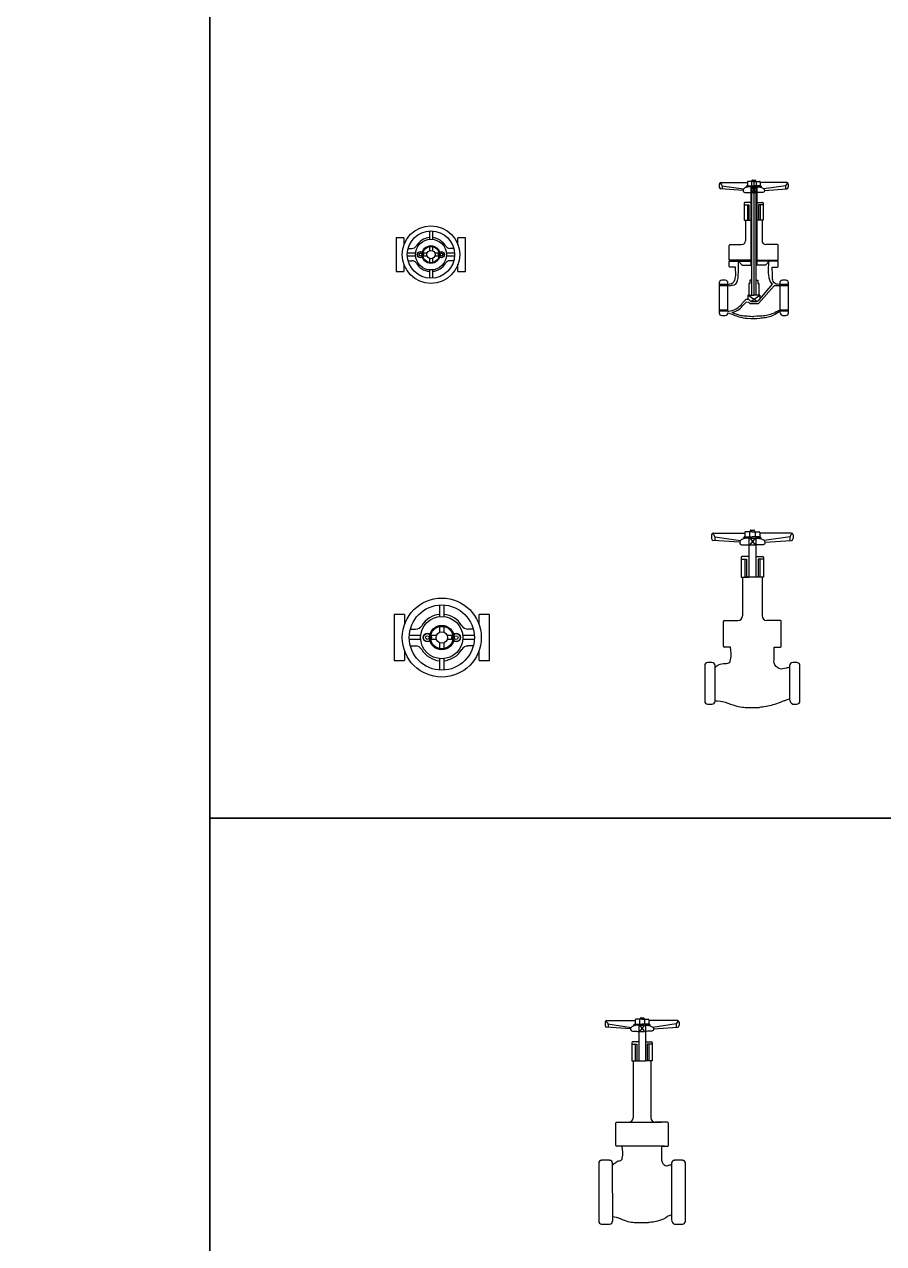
# Model space of a CAD drawing. Extents: x 101553 to 116917, y 3465 to 8824.
# Drawn here: x 114007 to 114999, y 6010 to 7417 of the extents above; entities that cross this region are included whole.
import ezdxf

# ---------------------------------------------------------------- set-up
doc = ezdxf.new("R2010")
doc.units = 0
doc.header["$LTSCALE"] = 200
doc.header["$MEASUREMENT"] = 0
doc.layers.get('0').update_dxf_attribs({"linetype": 'CONTINUOUS'})
doc.layers.add('shebai', color=1, linetype='CONTINUOUS')

# ---------------------------------------------------------------- blocks, each defined once
blk = doc.blocks.new('ZHANG3')
at = {"layer": 'shebai'}
for p, q in [((5037.9, 1271.6), (5037.9, 1262)), ((5041.4, 1271.6), (5041.4, 1262)), ((5008.4, 1263.7), (4999.7, 1263.7)), ((4999.7, 1263.7), (4999.7, 1224.9)), ((5008.4, 1263.7), (5008.4, 1255.4)), ((5037.9, 1253.5), (5037.9, 1248.8)), ((5041.4, 1253.5), (5041.4, 1248.8)), ((5079.7, 1263.7), (5070.9, 1263.7)), ((5070.9, 1255.4), (5070.9, 1263.7)), ((5079.7, 1224.9), (5079.7, 1263.7)), ((5022, 1246.1), (5012.4, 1246.1)), ((5022, 1242.5), (5012.4, 1242.5)), ((5013.6, 1251.4), (5017.8, 1251.4)), ((5035.2, 1246.1), (5030.5, 1246.1)), ((5035.2, 1242.5), (5030.5, 1242.5)), ((5037.9, 1239.9), (5037.9, 1235.1)), ((5041.4, 1239.9), (5041.4, 1235.1)), ((5048.9, 1246.1), (5044.1, 1246.1)), ((5048.9, 1242.5), (5044.1, 1242.5)), ((5066.9, 1246.1), (5057.3, 1246.1)), ((5066.9, 1242.5), (5057.3, 1242.5)), ((5065.7, 1251.4), (5061.6, 1251.4)), ((4999.7, 1224.9), (5008.4, 1224.9)), ((5008.4, 1233.2), (5008.4, 1224.9)), ((5013.6, 1237.2), (5017.8, 1237.2)), ((5037.9, 1226.6), (5037.9, 1217)), ((5041.4, 1226.6), (5041.4, 1217)), ((5065.7, 1237.2), (5061.6, 1237.2)), ((5070.9, 1224.9), (5070.9, 1233.2)), ((5070.9, 1224.9), (5079.7, 1224.9))]:
    blk.add_line(p, q, dxfattribs=at)
for centre, radius in [((5039.7, 1244.3), 33.2), ((5039.7, 1244.3), 27.3), ((5039.7, 1244.3), 17.8), ((5039.7, 1244.3), 10.3), ((5039.7, 1244.3), 9.38), ((5027.5, 1244.3), 3.58), ((5027.5, 1244.3), 3.28), ((5027.5, 1244.3), 1.54), ((5039.7, 1244.3), 4.79), ((5051.8, 1244.3), 3.58), ((5051.8, 1244.3), 3.28), ((5051.8, 1244.3), 1.54)]:
    blk.add_circle(centre, radius, dxfattribs=at)
for centre, radius, start, end in [((5017.8, 1257.3), 5.93, 270, 329.2842), ((5039.7, 1244.3), 19.6, 95.2167, 149.2842), ((5039.7, 1244.3), 19.6, 30.7158, 84.7833), ((5061.6, 1257.3), 5.93, 210.7158, 270), ((5017.8, 1231.3), 5.93, 30.7158, 90), ((5039.7, 1244.3), 19.6, 210.7158, 264.7833), ((5039.7, 1244.3), 19.6, 275.2167, 329.2842), ((5061.6, 1231.3), 5.93, 90, 149.2842)]:
    blk.add_arc(centre, radius, start, end, dxfattribs=at)
blk = doc.blocks.new('ZHANG4')
at = {"layer": 'shebai'}
for p, q in [((5372.5, 1325.6), (5372.5, 1322)), ((5374.3, 1327.4), (5405, 1327.4)), ((5375.5, 1323.7), (5400.7, 1320)), ((5403.6, 1322.9), (5408.8, 1322.9)), ((5403.6, 1321.8), (5403.6, 1322.9)), ((5405, 1323.6), (5404.2, 1323.6)), ((5404.2, 1322.9), (5404.2, 1323.6)), ((5405, 1328.1), (5405, 1323.6)), ((5405, 1323.6), (5412.4, 1323.6)), ((5412.4, 1328.8), (5405.7, 1328.8)), ((5408.8, 1323.6), (5408.8, 1232.1)), ((5409.6, 1328.8), (5409.6, 1323.6)), ((5409.8, 1323.6), (5409.8, 1198.3)), ((5410.2, 1329.6), (5410.2, 1328.8)), ((5410.9, 1330.3), (5413.8, 1330.3)), ((5412.4, 1330.3), (5412.4, 1198.3)), ((5412.4, 1328.8), (5419, 1328.8)), ((5419.7, 1323.6), (5412.4, 1323.6)), ((5414.5, 1329.6), (5414.5, 1328.8)), ((5414.9, 1323.6), (5414.9, 1198.3)), ((5415.1, 1328.8), (5415.1, 1323.6)), ((5415.9, 1323.6), (5415.9, 1232.1)), ((5421.1, 1322.9), (5415.9, 1322.9)), ((5419.7, 1328.1), (5419.7, 1323.6)), ((5450.4, 1327.4), (5419.7, 1327.4)), ((5419.7, 1323.6), (5420.5, 1323.6)), ((5420.5, 1322.9), (5420.5, 1323.6)), ((5421.1, 1321.8), (5421.1, 1322.9)), ((5449.2, 1323.7), (5424, 1320)), ((5452.2, 1325.6), (5452.2, 1322)), ((5400, 1318.4), (5374.2, 1320.2)), ((5409.8, 1322.4), (5414.9, 1315.8)), ((5414.9, 1322.4), (5409.8, 1315.8)), ((5409.8, 1322.4), (5414.9, 1322.4)), ((5409.8, 1315.8), (5414.9, 1315.8)), ((5424.7, 1318.4), (5450.5, 1320.2)), ((5401.3, 1303.6), (5401.3, 1284.1)), ((5401.3, 1301.8), (5406.8, 1301.8)), ((5408.8, 1304.5), (5402.2, 1304.5)), ((5405.1, 1301.8), (5405.1, 1284.1)), ((5406.8, 1301.8), (5406.8, 1284.1)), ((5415.9, 1304.5), (5422.5, 1304.5)), ((5417.9, 1301.8), (5417.9, 1284.1)), ((5423.4, 1301.8), (5417.9, 1301.8)), ((5419.6, 1301.8), (5419.6, 1284.1)), ((5423.4, 1303.6), (5423.4, 1284.1)), ((5401.3, 1284.1), (5408.8, 1284.1)), ((5402.8, 1284.1), (5402.8, 1260.3)), ((5423.4, 1284.1), (5415.9, 1284.1)), ((5421.9, 1284.1), (5421.9, 1260.3)), ((5384, 1237.9), (5384, 1254.9)), ((5384.9, 1255.8), (5398.3, 1255.8)), ((5439.8, 1255.8), (5426.4, 1255.8)), ((5440.7, 1237.9), (5440.7, 1254.9)), ((5408.8, 1237.9), (5384, 1237.9)), ((5384, 1236.7), (5408.8, 1236.7)), ((5384, 1230.7), (5384, 1236.7)), ((5391.1, 1229.8), (5384.9, 1229.8)), ((5394.7, 1236.7), (5398.8, 1232.1)), ((5398.8, 1232.1), (5403, 1232.1)), ((5403, 1232.1), (5405.8, 1232.1)), ((5405.8, 1232.1), (5408.8, 1232.1)), ((5415.9, 1237.9), (5440.7, 1237.9)), ((5440.7, 1236.7), (5415.9, 1236.7)), ((5421.7, 1232.1), (5415.9, 1232.1)), ((5426, 1232.1), (5421.7, 1232.1)), ((5430, 1236.7), (5426, 1232.1)), ((5433.6, 1229.8), (5439.8, 1229.8)), ((5440.7, 1230.7), (5440.7, 1236.7)), ((5372.4, 1211.6), (5372.4, 1177.1)), ((5379.5, 1214.7), (5375.5, 1214.7)), ((5382.6, 1209.9), (5382.6, 1211.6)), ((5407.7, 1211), (5406.5, 1211)), ((5406.5, 1211), (5406.5, 1197.5)), ((5409.8, 1214.7), (5407.7, 1214.7)), ((5407.7, 1214.7), (5407.7, 1211)), ((5414.9, 1214.7), (5417, 1214.7)), ((5417, 1214.7), (5417, 1211)), ((5417, 1211), (5418.2, 1211)), ((5418.2, 1211), (5418.2, 1197.5)), ((5419.2, 1193), (5434.1, 1210.1)), ((5442.3, 1211.6), (5442.3, 1209.9)), ((5449.4, 1214.7), (5445.4, 1214.7)), ((5452.5, 1177.1), (5452.5, 1211.6)), ((5382.6, 1209.9), (5372.4, 1209.9)), ((5382.6, 1208.3), (5372.4, 1208.3)), ((5382.6, 1178.8), (5382.6, 1209.9)), ((5405.6, 1197.5), (5405.6, 1193)), ((5415.9, 1190), (5405.6, 1197.5)), ((5405.6, 1197.5), (5412.4, 1197.5)), ((5408.8, 1190), (5419.2, 1197.5)), ((5419.2, 1197.5), (5412.4, 1197.5)), ((5417.9, 1187.7), (5435.8, 1208.2)), ((5419.2, 1197.5), (5419.2, 1193)), ((5452.5, 1209.9), (5442.3, 1209.9)), ((5442.3, 1209.9), (5442.3, 1178.8)), ((5452.5, 1208.3), (5442.3, 1208.3)), ((5407.8, 1187.7), (5417.9, 1187.7)), ((5408.8, 1190), (5415.9, 1190)), ((5415.9, 1190), (5419.2, 1193)), ((5382.6, 1180.3), (5372.4, 1180.3)), ((5382.6, 1178.8), (5372.4, 1178.8)), ((5375.5, 1174), (5379.5, 1174)), ((5452.5, 1180.3), (5442.3, 1180.3)), ((5452.5, 1178.8), (5442.3, 1178.8)), ((5445.4, 1174), (5449.4, 1174))]:
    blk.add_line(p, q, dxfattribs=at)
for centre, radius, start, end in [((5374.3, 1325.6), 1.78, 90, 180), ((5405.7, 1328.1), 0.712, 90, 180), ((5410.9, 1329.6), 0.712, 90, 180), ((5413.8, 1329.6), 0.712, 0, 90), ((5419, 1328.1), 0.712, 0, 90), ((5450.4, 1325.6), 1.78, 0, 90), ((5374.3, 1322), 1.78, 180, 266.164), ((5450.4, 1322), 1.78, 273.836, 0), ((5402.2, 1303.6), 0.864, 90, 180), ((5422.5, 1303.6), 0.864, 0, 90), ((5384.9, 1254.9), 0.864, 90, 180), ((5398.3, 1260.3), 4.53, 270, 0), ((5426.4, 1260.3), 4.53, 180, 270), ((5439.8, 1254.9), 0.864, 0, 90), ((5384.9, 1230.7), 0.864, 180, 270), ((5439.8, 1230.7), 0.864, 270, 0), ((5375.5, 1211.6), 3.11, 90, 180), ((5379.5, 1211.6), 3.11, 0, 90), ((5445.4, 1211.6), 3.11, 90, 180), ((5449.4, 1211.6), 3.11, 0, 90), ((5375.5, 1177.1), 3.11, 180, 270), ((5379.5, 1177.1), 3.11, 270, 0), ((5412.3, 1364), 193.4, 267.9228, 272.0772), ((5447.2, 1178.6), 4.95, 177.6019, 248.2429), ((5449.4, 1177.1), 3.11, 270, 0)]:
    blk.add_arc(centre, radius, start, end, dxfattribs=at)
for points, knots in [([(5373.1, 1326.9), (5373.9, 1326.3), (5375.8, 1324.6), (5375.8, 1321.8), (5375.8, 1320.1)], [2.00063, 2.00063, 2.00063, 2.00063, 9.862778, 23.736297, 23.736297, 23.736297, 23.736297]), ([(5451.6, 1326.9), (5450.9, 1326.3), (5448.9, 1324.6), (5448.9, 1321.8), (5449, 1320.1)], [2.00063, 2.00063, 2.00063, 2.00063, 9.862778, 23.736297, 23.736297, 23.736297, 23.736297]), ([(5408.8, 1322.4), (5406.2, 1322.4), (5403, 1322.2), (5399.6, 1319.3), (5400.3, 1315.9), (5404.5, 1315.8), (5407.1, 1315.8), (5408.8, 1315.8)], [2.998781, 2.998781, 2.998781, 2.998781, 20.557211, 29.781739, 35.65638, 45.056613, 59.504786, 59.504786, 59.504786, 59.504786]), ([(5415.9, 1322.4), (5418.6, 1322.4), (5421.8, 1322.2), (5425.1, 1319.3), (5424.4, 1315.9), (5420.2, 1315.8), (5417.6, 1315.8), (5415.9, 1315.8)], [2.998781, 2.998781, 2.998781, 2.998781, 20.557211, 29.781739, 35.65638, 45.056613, 59.504786, 59.504786, 59.504786, 59.504786]), ([(5382.6, 1208.3), (5385.3, 1208.7), (5389.8, 1209.1), (5394.2, 1211.9), (5394.8, 1225.1), (5394.7, 1232.8), (5394.7, 1236.7)], [8.243414, 8.243414, 8.243414, 8.243414, 12.170858, 20.799328, 35.982044, 52.173227, 52.173227, 52.173227, 52.173227]), ([(5382.6, 1209.9), (5386.5, 1210.7), (5388.5, 1211.8), (5390.2, 1214.1), (5392.2, 1220.7), (5391.6, 1225.6), (5391.1, 1229.8)], [9.054575, 9.054575, 9.054575, 9.054575, 13.948289, 20.012121, 22.740668, 39.025222, 39.025222, 39.025222, 39.025222]), ([(5431.3, 1213.5), (5430.6, 1215), (5428.9, 1222.8), (5429.5, 1230.6), (5430, 1236.7)], [52.651876, 52.651876, 52.651876, 52.651876, 64.380404, 106.784348, 106.784348, 106.784348, 106.784348]), ([(5442.3, 1209.9), (5439.8, 1210), (5437.2, 1210), (5434.1, 1213.1), (5433.9, 1220.5), (5433.8, 1225.6), (5433.6, 1229.8)], [6.635099, 6.635099, 6.635099, 6.635099, 9.827515, 17.973954, 20.640436, 33.3062, 33.3062, 33.3062, 33.3062]), ([(5442.3, 1208.3), (5440.8, 1208.1), (5439.7, 1208.5), (5438, 1208.4), (5435.8, 1208.2)], [16.089835, 16.089835, 16.089835, 16.089835, 19.464728, 32.932751, 32.932751, 32.932751, 32.932751]), ([(5382.6, 1178.8), (5383.3, 1179), (5387.6, 1179.8), (5396.2, 1182), (5404.2, 1195.8), (5407.8, 1191.2), (5408.8, 1190)], [7.723919, 7.723919, 7.723919, 7.723919, 8.552433, 29.450259, 43.603719, 48.952558, 48.952558, 48.952558, 48.952558]), ([(5387, 1177.9), (5390.6, 1178.4), (5397.5, 1180.6), (5403.8, 1191.9), (5407.1, 1188.6), (5407.8, 1187.7)], [29.725465, 29.725465, 29.725465, 29.725465, 55.240928, 80.717156, 87.453798, 87.453798, 87.453798, 87.453798]), ([(5382.6, 1177.1), (5386.6, 1175.8), (5394.9, 1172.1), (5400.7, 1171.2), (5404.3, 1170.7), (5405.3, 1170.7)], [30.145605, 30.145605, 30.145605, 30.145605, 47.171763, 58.774051, 63.133274, 63.133274, 63.133274, 63.133274]), ([(5387, 1177.9), (5390.2, 1176.4), (5395, 1174.5), (5402.2, 1173.4), (5408.3, 1173.3), (5412.3, 1172.9), (5412.3, 1173)], [41.563452, 41.563452, 41.563452, 41.563452, 65.095147, 80.283596, 94.686788, 97.384426, 97.384426, 97.384426, 97.384426]), ([(5442.3, 1180.3), (5436.7, 1177), (5430.9, 1174.5), (5423.2, 1173.2), (5417.7, 1173.1), (5412.3, 1173)], [33.48272, 33.48272, 33.48272, 33.48272, 65.095147, 80.283596, 90.542446, 90.542446, 90.542446, 90.542446]), ([(5442.3, 1178.8), (5437.4, 1174.8), (5430.6, 1172.1), (5424, 1171.2), (5420.2, 1170.7), (5419.3, 1170.7)], [26.31285, 26.31285, 26.31285, 26.31285, 47.207595, 58.809882, 63.459045, 63.459045, 63.459045, 63.459045])]:
    blk.add_open_spline(points, degree=3, knots=knots, dxfattribs=at)
blk.add_open_spline([(5434.1, 1210.1), (5433.7, 1210.5), (5433.4, 1210.9), (5431.3, 1213.5)], degree=3, dxfattribs=at)

msp = doc.modelspace()

# ---------------------------------------------------------------- linework, layer by layer
at = {"layer": 'shebai'}
for p, q in [((114800.7, 6828.3), (114800.7, 6824)), ((114802.8, 6830.4), (114839, 6830.4)), ((114804.3, 6826.1), (114834, 6821.8)), ((114837.4, 6823.8), (114837.4, 6825.1)), ((114837.4, 6825.1), (114843.5, 6825.1)), ((114838.1, 6825.1), (114838.1, 6826)), ((114839, 6826), (114838.1, 6826)), ((114839, 6831.2), (114839, 6826)), ((114839, 6826), (114847.7, 6826)), ((114847.7, 6832), (114839.9, 6832)), ((114843.5, 6826), (114843.5, 6779.4)), ((114844.4, 6832), (114844.4, 6826)), ((114844.7, 6824.5), (114850.8, 6824.5)), ((114850.8, 6824.5), (114844.7, 6816.8)), ((114844.7, 6824.5), (114850.8, 6816.8)), ((114845.2, 6833), (114845.2, 6832)), ((114846, 6833.8), (114849.4, 6833.8)), ((114847.7, 6832), (114855.5, 6832)), ((114856.4, 6826), (114847.7, 6826)), ((114850.2, 6833), (114850.2, 6832)), ((114851, 6832), (114851, 6826)), ((114851.9, 6826), (114851.9, 6779.4)), ((114858, 6825.1), (114851.9, 6825.1)), ((114856.4, 6831.2), (114856.4, 6826)), ((114892.6, 6830.4), (114856.4, 6830.4)), ((114856.4, 6826), (114857.3, 6826)), ((114857.3, 6825.1), (114857.3, 6826)), ((114858, 6823.8), (114858, 6825.1)), ((114891.2, 6826.1), (114861.5, 6821.8)), ((114894.7, 6828.3), (114894.7, 6824)), ((114833.1, 6819.9), (114802.7, 6821.9)), ((114844.7, 6816.8), (114850.8, 6816.8)), ((114862.3, 6819.9), (114892.7, 6821.9)), ((114834.7, 6802.4), (114834.7, 6779.4)), ((114834.7, 6800.3), (114841.1, 6800.3)), ((114843.5, 6803.4), (114835.7, 6803.4)), ((114839.2, 6800.3), (114839.2, 6779.4)), ((114841.1, 6800.3), (114841.1, 6779.4)), ((114851.9, 6803.4), (114859.7, 6803.4)), ((114860.7, 6800.3), (114854.3, 6800.3)), ((114854.3, 6800.3), (114854.3, 6779.4)), ((114856.3, 6800.3), (114856.3, 6779.4)), ((114860.7, 6802.4), (114860.7, 6779.4)), ((114834.7, 6779.4), (114843.5, 6779.4)), ((114836.4, 6779.4), (114836.4, 6734.9)), ((114860.7, 6779.4), (114839.2, 6779.4)), ((114859, 6779.4), (114859, 6734.9)), ((114486.7, 6747.4), (114486.7, 6734.2)), ((114491.6, 6747.4), (114491.6, 6734.2)), ((114446.2, 6736.5), (114434.2, 6736.5)), ((114434.2, 6736.5), (114434.2, 6683.2)), ((114446.2, 6736.5), (114446.2, 6725.1)), ((114544.2, 6736.5), (114532.2, 6736.5)), ((114532.2, 6725.1), (114532.2, 6736.5)), ((114544.2, 6683.2), (114544.2, 6736.5)), ((114814.3, 6708.4), (114814.3, 6728.5)), ((114815.3, 6729.5), (114831.1, 6729.5)), ((114880.1, 6729.5), (114864.3, 6729.5)), ((114881.1, 6708.4), (114881.1, 6728.5)), ((114464.9, 6712.3), (114451.7, 6712.3)), ((114453.3, 6719.6), (114459, 6719.6)), ((114483.1, 6712.3), (114476.5, 6712.3)), ((114486.7, 6722.5), (114486.7, 6715.9)), ((114491.6, 6722.5), (114491.6, 6715.9)), ((114501.8, 6712.3), (114495.3, 6712.3)), ((114526.6, 6712.3), (114513.5, 6712.3)), ((114525, 6719.6), (114519.3, 6719.6)), ((114814.3, 6699.9), (114814.3, 6718.5)), ((114881.1, 6699.9), (114881.1, 6715.5)), ((114464.9, 6707.4), (114451.7, 6707.4)), ((114453.3, 6700.1), (114459, 6700.1)), ((114483.1, 6707.4), (114476.5, 6707.4)), ((114486.7, 6703.7), (114486.7, 6697.2)), ((114491.6, 6703.7), (114491.6, 6697.2)), ((114501.8, 6707.4), (114495.3, 6707.4)), ((114526.6, 6707.4), (114513.5, 6707.4)), ((114525, 6700.1), (114519.3, 6700.1)), ((114822.6, 6698.9), (114815.3, 6698.9)), ((114872.8, 6698.9), (114880.1, 6698.9)), ((114446.2, 6694.6), (114446.2, 6683.2)), ((114486.7, 6685.5), (114486.7, 6672.3)), ((114491.6, 6685.5), (114491.6, 6672.3)), ((114532.2, 6683.2), (114532.2, 6694.6)), ((114434.2, 6683.2), (114446.2, 6683.2)), ((114532.2, 6683.2), (114544.2, 6683.2)), ((114792.7, 6677.4), (114792.7, 6636.8)), ((114801, 6681.1), (114796.4, 6681.1)), ((114804.7, 6675.4), (114804.7, 6677.4)), ((114804.7, 6636.8), (114804.7, 6675.4)), ((114890.7, 6677.4), (114890.7, 6675.4)), ((114890.7, 6675.4), (114890.7, 6638.8)), ((114899, 6681.1), (114894.4, 6681.1)), ((114902.7, 6636.8), (114902.7, 6677.4)), ((114796.4, 6633.1), (114801, 6633.1)), ((114894.4, 6633.1), (114899, 6633.1)), ((114677.7, 6265.9), (114677.7, 6262)), ((114679.6, 6267.8), (114712.5, 6267.8)), ((114680.9, 6263.9), (114707.9, 6259.9)), ((114711, 6261.8), (114711, 6263)), ((114711, 6263), (114716.6, 6263)), ((114711.7, 6263), (114711.7, 6263.8)), ((114712.5, 6263.8), (114711.7, 6263.8)), ((114712.5, 6268.5), (114712.5, 6263.8)), ((114712.5, 6263.8), (114720.4, 6263.8)), ((114720.4, 6269.3), (114713.3, 6269.3)), ((114716.6, 6263.8), (114716.6, 6221.4)), ((114717.4, 6269.3), (114717.4, 6263.8)), ((114717.6, 6262.4), (114723.2, 6262.4)), ((114723.2, 6262.4), (114717.6, 6255.4)), ((114717.6, 6262.4), (114723.2, 6255.4)), ((114718.1, 6270.2), (114718.1, 6269.3)), ((114718.9, 6270.9), (114721.9, 6270.9)), ((114720.4, 6269.3), (114727.5, 6269.3)), ((114728.3, 6263.8), (114720.4, 6263.8)), ((114722.7, 6270.2), (114722.7, 6269.3)), ((114723.4, 6269.3), (114723.4, 6263.8)), ((114724.2, 6263.8), (114724.2, 6221.4)), ((114729.8, 6263), (114724.2, 6263)), ((114728.3, 6268.5), (114728.3, 6263.8)), ((114761.2, 6267.8), (114728.3, 6267.8)), ((114728.3, 6263.8), (114729.2, 6263.8)), ((114729.2, 6263), (114729.2, 6263.8)), ((114729.8, 6261.8), (114729.8, 6263)), ((114759.9, 6263.9), (114732.9, 6259.9)), ((114763.1, 6265.9), (114763.1, 6262)), ((114707.1, 6258.2), (114679.5, 6260.1)), ((114717.6, 6255.4), (114723.2, 6255.4)), ((114733.7, 6258.2), (114761.3, 6260.1)), ((114708.6, 6242.3), (114708.6, 6221.4)), ((114708.6, 6240.4), (114714.4, 6240.4)), ((114716.6, 6243.3), (114709.5, 6243.3)), ((114712.6, 6240.4), (114712.6, 6221.4)), ((114714.4, 6240.4), (114714.4, 6221.4)), ((114724.2, 6243.3), (114731.3, 6243.3)), ((114726.4, 6240.4), (114726.4, 6221.4)), ((114732.2, 6240.4), (114726.4, 6240.4)), ((114728.2, 6240.4), (114728.2, 6221.4)), ((114732.2, 6242.3), (114732.2, 6221.4)), ((114708.6, 6221.4), (114724.2, 6221.4)), ((114710.2, 6221.4), (114710.2, 6155.4)), ((114732.2, 6221.4), (114724.2, 6221.4)), ((114730.7, 6221.4), (114730.7, 6155.4)), ((114690.1, 6131.4), (114690.1, 6149.7)), ((114691, 6150.6), (114742.7, 6150.6)), ((114749.8, 6150.6), (114735.5, 6150.6)), ((114750.8, 6131.4), (114750.8, 6149.7)), ((114690.1, 6123.6), (114690.1, 6133.2)), ((114746.5, 6122.7), (114691, 6122.7)), ((114743.2, 6122.7), (114749.8, 6122.7)), ((114750.8, 6123.6), (114750.8, 6133.6)), ((114683, 6106.6), (114673.7, 6106.6)), ((114767.1, 6106.6), (114757.8, 6106.6)), ((114670.4, 6103.2), (114670.4, 6036.3)), ((114686.3, 6101.4), (114686.3, 6103.2)), ((114686.5, 6036.3), (114686.3, 6101.4)), ((114754.5, 6103.2), (114754.5, 6101.4)), ((114754.5, 6101.4), (114754.5, 6038.1)), ((114770.4, 6036.3), (114770.4, 6103.2)), ((114673.7, 6032.9), (114683, 6032.9)), ((114757.8, 6032.9), (114767.1, 6032.9))]:
    msp.add_line(p, q, dxfattribs=at)
for points in [[(109967.3, 8824.5), (114221.5, 8824.5), (114221.5, 3465.4), (109967.3, 3465.4)], [(114221.5, 8824.5), (116917.4, 8824.5), (116917.4, 6501.5), (114221.5, 6501.5)], [(114221.5, 6501.5), (116917.4, 6501.5), (116917.4, 3465.4), (114221.5, 3465.4)]]:
    msp.add_lwpolyline(points, close=True, dxfattribs=at)
for centre, radius in [((114489.2, 6709.8), 45.6), ((114489.2, 6709.8), 37.6), ((114489.2, 6709.8), 24.4), ((114472.5, 6709.8), 4.92), ((114472.5, 6709.8), 4.52), ((114472.5, 6709.8), 2.12), ((114489.2, 6709.8), 14.1), ((114489.2, 6709.8), 12.9), ((114489.2, 6709.8), 6.58), ((114505.9, 6709.8), 4.92), ((114505.9, 6709.8), 4.52), ((114505.9, 6709.8), 2.12)]:
    msp.add_circle(centre, radius, dxfattribs=at)
for centre, radius, start, end in [((114802.8, 6828.3), 2.1, 90, 180), ((114839.9, 6831.2), 0.839, 90, 180), ((114846, 6833), 0.839, 90, 180), ((114849.4, 6833), 0.839, 0, 90), ((114855.5, 6831.2), 0.839, 0, 90), ((114892.6, 6828.3), 2.1, 0, 90), ((114802.8, 6824), 2.1, 180, 266.164), ((114892.6, 6824), 2.1, 273.836, 0), ((114835.7, 6802.4), 1.02, 90, 180), ((114859.7, 6802.4), 1.02, 0, 90), ((114489.2, 6709.8), 26.9, 95.2167, 149.2842), ((114489.2, 6709.8), 26.9, 30.7158, 84.7833), ((114815.3, 6728.5), 1.02, 90, 180), ((114831.1, 6734.9), 5.33, 270, 0), ((114864.3, 6734.9), 5.33, 180, 270), ((114880.1, 6728.5), 1.02, 0, 90), ((114459, 6727.7), 8.15, 270, 329.2842), ((114519.3, 6727.7), 8.15, 210.7158, 270), ((114459, 6691.9), 8.15, 30.7158, 90), ((114519.3, 6691.9), 8.15, 90, 149.2842), ((114815.3, 6699.9), 1.02, 180, 270), ((114880.1, 6699.9), 1.02, 270, 0), ((114489.2, 6709.8), 26.9, 210.7158, 264.7833), ((114489.2, 6709.8), 26.9, 275.2167, 329.2842), ((114796.4, 6677.4), 3.67, 90, 180), ((114801, 6677.4), 3.67, 0, 90), ((114894.4, 6677.4), 3.67, 90, 180), ((114899, 6677.4), 3.67, 0, 90), ((114796.4, 6636.8), 3.67, 180, 270), ((114801, 6636.8), 3.67, 270, 0), ((114847.6, 6857.1), 228, 267.9228, 272.0772), ((114896.5, 6638.5), 5.83, 177.6019, 248.2429), ((114899, 6636.8), 3.67, 270, 0), ((114679.6, 6265.9), 1.91, 90, 180), ((114679.6, 6262), 1.91, 180, 266.164), ((114713.3, 6268.5), 0.763, 90, 180), ((114718.9, 6270.2), 0.763, 90, 180), ((114721.9, 6270.2), 0.763, 0, 90), ((114727.5, 6268.5), 0.763, 0, 90), ((114761.2, 6265.9), 1.91, 0, 90), ((114761.2, 6262), 1.91, 273.836, 0), ((114709.5, 6242.3), 0.926, 90, 180), ((114731.3, 6242.3), 0.926, 0, 90), ((114691, 6149.7), 0.926, 90, 180), ((114705.3, 6155.4), 4.85, 270, 0), ((114735.5, 6155.4), 4.85, 180, 270), ((114749.8, 6149.7), 0.926, 0, 90), ((114691, 6123.6), 0.926, 180, 270), ((114749.8, 6123.6), 0.926, 270, 0), ((114673.7, 6103.2), 3.33, 90, 180), ((114683, 6103.2), 3.33, 0, 90), ((114757.8, 6103.2), 3.33, 90, 180), ((114767.1, 6103.2), 3.33, 0, 90), ((114673.7, 6036.3), 3.33, 180, 270), ((114683, 6036.3), 3.33, 270, 0), ((114759.8, 6037.8), 5.3, 177.6019, 248.2429), ((114767.1, 6036.3), 3.33, 270, 0), ((114720.3, 6242), 207.3, 267.9228, 272.0772)]:
    msp.add_arc(centre, radius, start, end, dxfattribs=at)
for points, knots in [([(114801.4, 6829.9), (114802.3, 6829.2), (114804.6, 6827.1), (114804.6, 6823.9), (114804.6, 6821.8)], [2.00063, 2.00063, 2.00063, 2.00063, 9.862778, 23.736297, 23.736297, 23.736297, 23.736297]), ([(114843.5, 6824.5), (114840.4, 6824.5), (114836.6, 6824.3), (114832.7, 6820.9), (114833.5, 6816.8), (114838.5, 6816.7), (114841.5, 6816.7), (114843.5, 6816.8)], [2.998781, 2.998781, 2.998781, 2.998781, 20.557211, 29.781739, 35.65638, 45.056613, 59.504786, 59.504786, 59.504786, 59.504786]), ([(114851.9, 6824.5), (114855, 6824.5), (114858.8, 6824.3), (114862.7, 6820.9), (114862, 6816.8), (114856.9, 6816.7), (114853.9, 6816.7), (114851.9, 6816.8)], [2.998781, 2.998781, 2.998781, 2.998781, 20.557211, 29.781739, 35.65638, 45.056613, 59.504786, 59.504786, 59.504786, 59.504786]), ([(114894, 6829.9), (114893.1, 6829.2), (114890.8, 6827.1), (114890.8, 6823.9), (114890.8, 6821.8)], [2.00063, 2.00063, 2.00063, 2.00063, 9.862778, 23.736297, 23.736297, 23.736297, 23.736297]), ([(114804.7, 6636.8), (114811.9, 6637.7), (114825.6, 6631.2), (114833.9, 6629.8), (114838.2, 6629.2), (114839.3, 6629.3)], [22.633668, 22.633668, 22.633668, 22.633668, 47.171763, 58.774051, 63.133274, 63.133274, 63.133274, 63.133274]), ([(114890.7, 6638.8), (114885.6, 6637.1), (114878.5, 6634.7), (114869.6, 6630.9), (114861.4, 6629.8), (114857, 6629.3), (114855.9, 6629.3)], [22.717101, 22.717101, 22.717101, 22.717101, 24.441757, 47.207595, 58.809882, 63.459045, 63.459045, 63.459045, 63.459045]), ([(114678.3, 6267.3), (114679.2, 6266.7), (114681.3, 6264.8), (114681.2, 6261.9), (114681.2, 6260)], [2.00063, 2.00063, 2.00063, 2.00063, 9.862778, 23.736297, 23.736297, 23.736297, 23.736297]), ([(114716.6, 6262.4), (114713.8, 6262.4), (114710.3, 6262.2), (114706.8, 6259.1), (114707.5, 6255.5), (114712, 6255.4), (114714.8, 6255.4), (114716.6, 6255.4)], [2.998781, 2.998781, 2.998781, 2.998781, 20.557211, 29.781739, 35.65638, 45.056613, 59.504786, 59.504786, 59.504786, 59.504786]), ([(114724.2, 6262.4), (114727.1, 6262.4), (114730.5, 6262.2), (114734.1, 6259.1), (114733.4, 6255.5), (114728.8, 6255.4), (114726, 6255.4), (114724.2, 6255.4)], [2.998781, 2.998781, 2.998781, 2.998781, 20.557211, 29.781739, 35.65638, 45.056613, 59.504786, 59.504786, 59.504786, 59.504786]), ([(114762.5, 6267.3), (114761.7, 6266.7), (114759.6, 6264.8), (114759.6, 6261.9), (114759.6, 6260)], [2.00063, 2.00063, 2.00063, 2.00063, 9.862778, 23.736297, 23.736297, 23.736297, 23.736297]), ([(114686.3, 6041.7), (114687.9, 6042.5), (114700.3, 6036.6), (114707.9, 6035.3), (114711.8, 6034.8), (114712.8, 6034.9)], [22.633668, 22.633668, 22.633668, 22.633668, 47.171763, 58.774051, 63.133274, 63.133274, 63.133274, 63.133274]), ([(114754.5, 6043.5), (114749.8, 6041.9), (114748.4, 6039.7), (114740.3, 6036.4), (114732.9, 6035.3), (114728.9, 6034.9), (114727.8, 6034.9)], [22.717101, 22.717101, 22.717101, 22.717101, 24.441757, 47.207595, 58.809882, 63.459045, 63.459045, 63.459045, 63.459045])]:
    msp.add_open_spline(points, degree=3, knots=knots, dxfattribs=at)
for points in [[(114804.7, 6675.4), (114808.8, 6678.4), (114816.4, 6679.9), (114821.7, 6681.6), (114822.6, 6684), (114822.6, 6698.9)], [(114890.7, 6675.4), (114886.8, 6674.5), (114879.3, 6673.7), (114872.8, 6680.8), (114872.8, 6684), (114872.8, 6698.9)], [(114686.3, 6101.4), (114690, 6104.1), (114691.9, 6105.5), (114696.7, 6107), (114697.6, 6109.1), (114697.6, 6122.7)], [(114754.5, 6101.4), (114751, 6100.5), (114749.1, 6099.9), (114743.2, 6106.3), (114743.2, 6109.1), (114743.2, 6122.7)]]:
    msp.add_spline(points, degree=3, dxfattribs=at)

# ---------------------------------------------------------------- block references
at = {"color": 1, "linetype": 'ByBlock'}
for name in ['ZHANG4', 'ZHANG3']:
    msp.add_blockref(name, (109437, 5907.5), dxfattribs=at)

doc.saveas('drawing.dxf')
